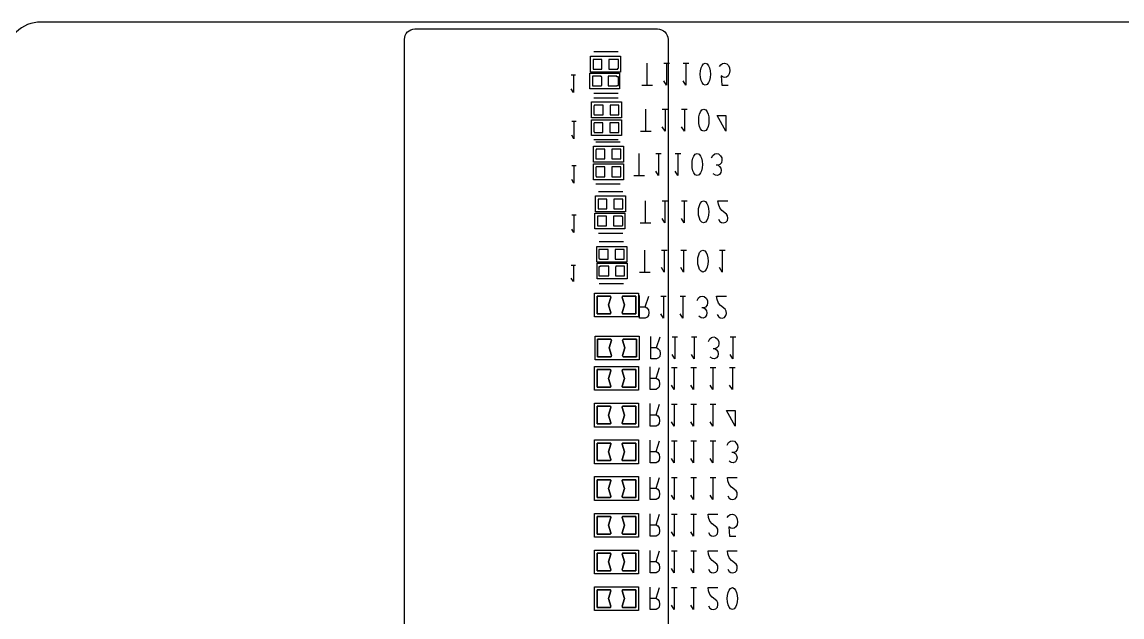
# Model space of a CAD drawing. Header units: millimetres. Extents: x 17 to 508, y 150 to 618.
# Drawn here: x 197.5 to 261, y 317.9 to 352.2 of the extents above; entities that cross this region are included whole.
import ezdxf

# ---------------------------------------------------------------- set-up
doc = ezdxf.new("R2010")
doc.units = ezdxf.units.MM
for name, color, linetype in [('gbr-outline-dxf_layer1', 2, 'Continuous'), ('s_layer2', 7, 'Continuous'), ('susd-t_layer2', 6, 'Continuous')]:
    doc.layers.add(name, color=color, linetype=linetype)
doc.layers.add('SPB', color=6, linetype='Continuous', lineweight=25)

msp = doc.modelspace()

# ---------------------------------------------------------------- linework, layer by layer
at = {"color": 2}
for p, q in [((233.147, 335.793), (233.147, 336.435)), ((233.8, 333.434), (233.8, 334.077)), ((233.77, 331.679), (233.77, 332.321)), ((233.77, 329.562), (233.77, 330.204)), ((233.77, 327.444), (233.77, 328.086)), ((233.77, 327.354), (233.77, 327.996)), ((233.77, 325.326), (233.77, 325.968)), ((233.77, 323.208), (233.77, 323.851)), ((233.77, 321.091), (233.77, 321.733)), ((233.77, 318.973), (233.77, 319.615))]:
    msp.add_line(p, q, dxfattribs=at)
at = {"layer": 'gbr-outline-dxf_layer1', "color": 1, "linetype": 'Continuous'}
msp.add_lwpolyline([(339.137, 352.219), (198.618, 352.219, 0.198916), (197.204, 351.633), (173.521, 327.95, -0.198918), (172.814, 327.657), (156.752, 327.657, 0.414216), (155.752, 326.657), (155.752, 308.657, 0.414364), (156.752, 307.657), (172.913, 307.657, -0.19873), (173.62, 307.364), (197.128, 283.856, 0.198916), (198.543, 283.271), (339.142, 283.271, 0.198917)], format="xyb", dxfattribs=at)
at = {"layer": 's_layer2', "color": 2}
for p, q in [((230.525, 350.522), (231.925, 350.522)), ((233.597, 348.571), (233.597, 349.841)), ((234.55, 349.841), (234.875, 349.841)), ((234.713, 349.841), (234.713, 348.571)), ((235.666, 349.841), (235.991, 349.841)), ((235.829, 349.841), (235.829, 348.571)), ((229.206, 349.167), (229.466, 349.167)), ((229.336, 349.167), (229.336, 348.151)), ((229.336, 348.151), (229.206, 348.355)), ((233.285, 348.571), (233.908, 348.571)), ((234.713, 348.571), (234.55, 348.825)), ((235.829, 348.571), (235.666, 348.825)), ((230.524, 347.849), (231.924, 347.849)), ((231.925, 348.091), (230.525, 348.091)), ((233.512, 345.916), (233.512, 347.186)), ((234.466, 347.186), (234.791, 347.186)), ((234.628, 347.186), (234.628, 345.916)), ((235.582, 347.186), (235.907, 347.186)), ((235.745, 347.186), (235.745, 345.916)), ((229.238, 346.495), (229.498, 346.495)), ((229.368, 346.495), (229.368, 345.479)), ((238.139, 345.916), (237.638, 346.826)), ((233.202, 345.916), (233.824, 345.916)), ((234.628, 345.916), (234.466, 346.17)), ((235.745, 345.916), (235.582, 346.17)), ((229.368, 345.479), (229.238, 345.682)), ((231.924, 345.419), (230.524, 345.419)), ((230.637, 345.3), (232.037, 345.3)), ((233.131, 343.363), (233.131, 344.633)), ((234.084, 344.633), (234.409, 344.633)), ((234.246, 344.633), (234.246, 343.363)), ((235.2, 344.633), (235.525, 344.633)), ((235.362, 344.633), (235.362, 343.363)), ((229.238, 343.946), (229.498, 343.946)), ((229.368, 343.946), (229.368, 342.93)), ((232.819, 343.363), (233.442, 343.363)), ((234.246, 343.363), (234.084, 343.617)), ((235.362, 343.363), (235.2, 343.617)), ((229.368, 342.93), (229.238, 343.133)), ((232.037, 342.87), (230.637, 342.87)), ((230.78, 342.442), (232.18, 342.442)), ((233.497, 340.629), (233.497, 341.899)), ((234.451, 341.899), (234.775, 341.899)), ((234.613, 341.899), (234.613, 340.629)), ((235.567, 341.899), (235.891, 341.899)), ((235.729, 341.899), (235.729, 340.629)), ((229.238, 341.088), (229.498, 341.088)), ((229.368, 341.088), (229.368, 340.072)), ((234.613, 340.629), (234.451, 340.883)), ((235.729, 340.629), (235.567, 340.883)), ((229.368, 340.072), (229.238, 340.275)), ((233.186, 340.629), (233.808, 340.629)), ((232.18, 340.012), (230.78, 340.012)), ((230.818, 339.553), (232.218, 339.553)), ((233.459, 337.795), (233.459, 339.065)), ((234.413, 339.065), (234.737, 339.065)), ((234.575, 339.065), (234.575, 337.795)), ((235.529, 339.065), (235.853, 339.065)), ((235.691, 339.065), (235.691, 337.795)), ((237.761, 339.065), (238.085, 339.065)), ((237.923, 339.065), (237.923, 337.795)), ((229.215, 338.199), (229.456, 338.199)), ((229.336, 338.199), (229.336, 337.256)), ((233.148, 337.795), (233.77, 337.795)), ((234.575, 337.795), (234.413, 338.049)), ((235.691, 337.795), (235.529, 338.049)), ((237.923, 337.795), (237.761, 338.049)), ((229.336, 337.256), (229.215, 337.444)), ((232.218, 337.123), (230.818, 337.123)), ((231.457, 336.4), (231.465, 336.398)), ((231.474, 336.395), (231.481, 336.39)), ((231.487, 336.384), (231.493, 336.377)), ((231.497, 336.37), (231.5, 336.361)), ((231.501, 336.353), (231.5, 336.344)), ((232.146, 336.359), (232.149, 336.367)), ((232.146, 336.341), (232.146, 336.35)), ((232.152, 336.375), (232.157, 336.383)), ((232.164, 336.389), (232.171, 336.394)), ((232.179, 336.398), (232.187, 336.4)), ((232.196, 336.401), (232.941, 336.401)), ((233.486, 335.793), (233.688, 336.406)), ((234.372, 336.406), (234.696, 336.406)), ((234.534, 336.406), (234.534, 335.136)), ((235.487, 336.406), (235.812, 336.406)), ((235.65, 336.406), (235.65, 335.136)), ((231.45, 335.385), (230.706, 335.385)), ((231.468, 335.388), (231.459, 335.385)), ((231.483, 335.397), (231.476, 335.391)), ((231.494, 335.41), (231.489, 335.403)), ((231.5, 335.426), (231.498, 335.418)), ((231.5, 335.444), (231.501, 335.435)), ((232.146, 335.433), (232.146, 335.442)), ((232.149, 335.416), (232.147, 335.424)), ((232.159, 335.401), (232.154, 335.408)), ((232.173, 335.39), (232.165, 335.395)), ((232.19, 335.385), (232.181, 335.387)), ((234.534, 335.136), (234.372, 335.39)), ((235.65, 335.136), (235.487, 335.39)), ((231.488, 333.921), (231.496, 333.919)), ((231.504, 333.916), (231.512, 333.911)), ((231.518, 333.905), (231.524, 333.898)), ((231.528, 333.89), (231.531, 333.882)), ((231.532, 333.873), (231.531, 333.864)), ((232.177, 333.879), (232.18, 333.888)), ((232.177, 333.862), (232.177, 333.871)), ((232.183, 333.896), (232.188, 333.903)), ((232.195, 333.909), (232.202, 333.914)), ((232.21, 333.918), (232.218, 333.92)), ((232.227, 333.921), (232.972, 333.921)), ((234.139, 333.434), (234.342, 334.048)), ((235.025, 334.048), (235.349, 334.048)), ((235.187, 334.048), (235.187, 332.778)), ((236.141, 334.048), (236.465, 334.048)), ((236.303, 334.048), (236.303, 332.778)), ((238.373, 334.048), (238.698, 334.048)), ((238.535, 334.048), (238.535, 332.778)), ((231.481, 332.905), (230.737, 332.905)), ((231.499, 332.908), (231.49, 332.906)), ((231.514, 332.917), (231.507, 332.912)), ((231.525, 332.93), (231.52, 332.923)), ((231.531, 332.947), (231.529, 332.938)), ((231.531, 332.964), (231.532, 332.956)), ((232.177, 332.953), (232.177, 332.962)), ((232.18, 332.936), (232.178, 332.945)), ((232.19, 332.921), (232.185, 332.928)), ((232.204, 332.911), (232.196, 332.915)), ((232.221, 332.906), (232.212, 332.907)), ((235.187, 332.778), (235.025, 333.032)), ((236.303, 332.778), (236.141, 333.032)), ((238.535, 332.778), (238.373, 333.032)), ((231.457, 332.165), (231.465, 332.163)), ((231.474, 332.16), (231.481, 332.155)), ((231.487, 332.149), (231.493, 332.142)), ((231.497, 332.135), (231.5, 332.126)), ((231.501, 332.117), (231.5, 332.109)), ((232.146, 332.124), (232.149, 332.132)), ((232.146, 332.106), (232.146, 332.115)), ((232.152, 332.14), (232.157, 332.147)), ((232.164, 332.154), (232.171, 332.159)), ((232.179, 332.162), (232.187, 332.165)), ((232.196, 332.166), (232.941, 332.166)), ((234.108, 331.679), (234.311, 332.293)), ((234.994, 332.293), (235.319, 332.293)), ((235.156, 332.293), (235.156, 331.023)), ((236.11, 332.293), (236.435, 332.293)), ((236.272, 332.293), (236.272, 331.023)), ((237.226, 332.293), (237.55, 332.293)), ((237.388, 332.293), (237.388, 331.023)), ((238.342, 332.293), (238.667, 332.293)), ((238.505, 332.293), (238.505, 331.023)), ((231.5, 331.209), (231.501, 331.2)), ((232.146, 331.198), (232.146, 331.206)), ((235.156, 331.023), (234.994, 331.277)), ((236.272, 331.023), (236.11, 331.277)), ((237.388, 331.023), (237.226, 331.277)), ((238.505, 331.023), (238.342, 331.277)), ((231.45, 331.15), (230.706, 331.15)), ((231.468, 331.153), (231.459, 331.15)), ((231.483, 331.161), (231.476, 331.156)), ((231.494, 331.175), (231.489, 331.168)), ((231.5, 331.191), (231.498, 331.183)), ((232.149, 331.181), (232.147, 331.189)), ((232.159, 331.166), (232.154, 331.173)), ((232.173, 331.155), (232.165, 331.16)), ((232.19, 331.15), (232.181, 331.152)), ((231.457, 330.048), (231.465, 330.046)), ((231.474, 330.043), (231.481, 330.038)), ((231.487, 330.032), (231.493, 330.025)), ((231.497, 330.017), (231.5, 330.009)), ((231.501, 330), (231.5, 329.991)), ((232.146, 330.006), (232.149, 330.015)), ((232.146, 329.989), (232.146, 329.998)), ((232.152, 330.023), (232.157, 330.03)), ((232.164, 330.036), (232.171, 330.041)), ((232.179, 330.045), (232.187, 330.047)), ((232.196, 330.048), (232.941, 330.048)), ((234.108, 329.562), (234.311, 330.175)), ((234.994, 330.175), (235.319, 330.175)), ((235.156, 330.175), (235.156, 328.905)), ((236.11, 330.175), (236.435, 330.175)), ((236.272, 330.175), (236.272, 328.905)), ((237.226, 330.175), (237.55, 330.175)), ((237.388, 330.175), (237.388, 328.905)), ((238.667, 328.905), (238.166, 329.816)), ((231.45, 329.032), (230.706, 329.032)), ((231.468, 329.035), (231.459, 329.033)), ((231.483, 329.044), (231.476, 329.039)), ((231.494, 329.057), (231.489, 329.05)), ((231.5, 329.074), (231.498, 329.065)), ((231.5, 329.092), (231.501, 329.083)), ((232.146, 329.08), (232.146, 329.089)), ((232.149, 329.063), (232.147, 329.072)), ((232.159, 329.048), (232.154, 329.055)), ((232.173, 329.038), (232.165, 329.042)), ((232.19, 329.033), (232.181, 329.034)), ((235.156, 328.905), (234.994, 329.159)), ((236.272, 328.905), (236.11, 329.159)), ((237.388, 328.905), (237.226, 329.159)), ((234.108, 327.444), (234.311, 328.057)), ((234.994, 328.057), (235.319, 328.057)), ((235.156, 328.057), (235.156, 326.787)), ((236.11, 328.057), (236.435, 328.057)), ((236.272, 328.057), (236.272, 326.787)), ((237.226, 328.057), (237.55, 328.057)), ((237.388, 328.057), (237.388, 326.787)), ((231.457, 327.93), (231.465, 327.928)), ((231.474, 327.925), (231.481, 327.92)), ((231.487, 327.914), (231.493, 327.907)), ((231.497, 327.899), (231.5, 327.891)), ((231.501, 327.882), (231.5, 327.873)), ((232.146, 327.889), (232.149, 327.897)), ((232.146, 327.871), (232.146, 327.88)), ((232.152, 327.905), (232.157, 327.912)), ((232.164, 327.918), (232.171, 327.924)), ((232.179, 327.927), (232.187, 327.93)), ((232.196, 327.93), (232.941, 327.93)), ((231.45, 326.914), (230.706, 326.914)), ((231.468, 326.917), (231.459, 326.915)), ((231.483, 326.926), (231.476, 326.921)), ((231.494, 326.94), (231.489, 326.932)), ((231.5, 326.956), (231.498, 326.948)), ((231.5, 326.974), (231.501, 326.965)), ((232.146, 326.962), (232.146, 326.971)), ((232.149, 326.945), (232.147, 326.954)), ((232.159, 326.931), (232.154, 326.938)), ((232.173, 326.92), (232.165, 326.925)), ((232.19, 326.915), (232.181, 326.917)), ((235.156, 326.787), (234.994, 327.041)), ((236.272, 326.787), (236.11, 327.041)), ((237.388, 326.787), (237.226, 327.041)), ((231.457, 325.813), (231.465, 325.811)), ((231.474, 325.807), (231.481, 325.803)), ((231.487, 325.797), (231.493, 325.79)), ((231.497, 325.782), (231.5, 325.774)), ((231.501, 325.765), (231.5, 325.756)), ((232.146, 325.771), (232.149, 325.78)), ((232.146, 325.754), (232.146, 325.762)), ((232.152, 325.788), (232.157, 325.795)), ((232.164, 325.801), (232.171, 325.806)), ((232.179, 325.81), (232.187, 325.812)), ((232.196, 325.813), (232.941, 325.813)), ((234.108, 325.326), (234.311, 325.94)), ((234.994, 325.94), (235.319, 325.94)), ((235.156, 325.94), (235.156, 324.67)), ((236.11, 325.94), (236.435, 325.94)), ((236.272, 325.94), (236.272, 324.67)), ((237.226, 325.94), (237.55, 325.94)), ((237.388, 325.94), (237.388, 324.67)), ((231.5, 324.856), (231.501, 324.848)), ((232.146, 324.845), (232.146, 324.854)), ((235.156, 324.67), (234.994, 324.924)), ((236.272, 324.67), (236.11, 324.924)), ((237.388, 324.67), (237.226, 324.924)), ((231.45, 324.797), (230.706, 324.797)), ((231.468, 324.8), (231.459, 324.798)), ((231.483, 324.809), (231.476, 324.804)), ((231.494, 324.822), (231.489, 324.815)), ((231.5, 324.839), (231.498, 324.83)), ((232.149, 324.828), (232.147, 324.836)), ((232.159, 324.813), (232.154, 324.82)), ((232.173, 324.803), (232.165, 324.807)), ((232.19, 324.797), (232.181, 324.799)), ((231.457, 323.695), (231.465, 323.693)), ((231.474, 323.69), (231.481, 323.685)), ((231.487, 323.679), (231.493, 323.672)), ((231.497, 323.664), (231.5, 323.656)), ((231.501, 323.647), (231.5, 323.638)), ((232.146, 323.653), (232.149, 323.662)), ((232.146, 323.636), (232.146, 323.645)), ((232.152, 323.67), (232.157, 323.677)), ((232.164, 323.683), (232.171, 323.688)), ((232.179, 323.692), (232.187, 323.694)), ((232.196, 323.695), (232.941, 323.695)), ((234.108, 323.208), (234.311, 323.822)), ((234.994, 323.822), (235.319, 323.822)), ((235.156, 323.822), (235.156, 322.552)), ((236.11, 323.822), (236.435, 323.822)), ((236.272, 323.822), (236.272, 322.552)), ((231.45, 322.679), (230.706, 322.679)), ((231.468, 322.682), (231.459, 322.68)), ((231.483, 322.691), (231.476, 322.686)), ((231.494, 322.704), (231.489, 322.697)), ((231.5, 322.721), (231.498, 322.712)), ((231.5, 322.738), (231.501, 322.73)), ((232.146, 322.727), (232.146, 322.736)), ((232.149, 322.71), (232.147, 322.718)), ((232.159, 322.695), (232.154, 322.702)), ((232.173, 322.685), (232.165, 322.689)), ((232.19, 322.68), (232.181, 322.681)), ((235.156, 322.552), (234.994, 322.806)), ((236.272, 322.552), (236.11, 322.806)), ((234.108, 321.091), (234.311, 321.705)), ((234.994, 321.705), (235.319, 321.705)), ((235.156, 321.705), (235.156, 320.435)), ((236.11, 321.705), (236.435, 321.705)), ((236.272, 321.705), (236.272, 320.435)), ((231.457, 321.577), (231.465, 321.575)), ((231.474, 321.572), (231.481, 321.567)), ((231.487, 321.562), (231.493, 321.555)), ((231.497, 321.547), (231.5, 321.538)), ((231.501, 321.53), (231.5, 321.521)), ((232.146, 321.536), (232.149, 321.545)), ((232.146, 321.518), (232.146, 321.527)), ((232.152, 321.553), (232.157, 321.56)), ((232.164, 321.566), (232.171, 321.571)), ((232.179, 321.575), (232.187, 321.577)), ((232.196, 321.578), (232.941, 321.578)), ((231.45, 320.562), (230.706, 320.562)), ((231.468, 320.565), (231.459, 320.563)), ((231.483, 320.574), (231.476, 320.569)), ((231.494, 320.587), (231.489, 320.58)), ((231.5, 320.604), (231.498, 320.595)), ((231.5, 320.621), (231.501, 320.612)), ((232.146, 320.61), (232.146, 320.619)), ((232.149, 320.593), (232.147, 320.601)), ((232.159, 320.578), (232.154, 320.585)), ((232.173, 320.567), (232.165, 320.572)), ((232.19, 320.562), (232.181, 320.564)), ((235.156, 320.435), (234.994, 320.689)), ((236.272, 320.435), (236.11, 320.689)), ((231.457, 319.46), (231.465, 319.458)), ((231.474, 319.454), (231.481, 319.45)), ((231.487, 319.444), (231.493, 319.437)), ((231.497, 319.429), (231.5, 319.421)), ((231.501, 319.412), (231.5, 319.403)), ((232.146, 319.418), (232.149, 319.427)), ((232.146, 319.401), (232.146, 319.409)), ((232.152, 319.435), (232.157, 319.442)), ((232.164, 319.448), (232.171, 319.453)), ((232.179, 319.457), (232.187, 319.459)), ((232.196, 319.46), (232.941, 319.46)), ((234.108, 318.973), (234.311, 319.587)), ((234.994, 319.587), (235.319, 319.587)), ((235.156, 319.587), (235.156, 318.317)), ((236.11, 319.587), (236.435, 319.587)), ((236.272, 319.587), (236.272, 318.317)), ((231.5, 318.503), (231.501, 318.494)), ((235.156, 318.317), (234.994, 318.571)), ((236.272, 318.317), (236.11, 318.571)), ((231.45, 318.444), (230.706, 318.444)), ((231.468, 318.447), (231.459, 318.445)), ((231.483, 318.456), (231.476, 318.451)), ((231.494, 318.469), (231.489, 318.462)), ((231.5, 318.486), (231.498, 318.477)), ((232.146, 318.492), (232.146, 318.501)), ((232.149, 318.475), (232.147, 318.483)), ((232.159, 318.46), (232.154, 318.467)), ((232.173, 318.45), (232.165, 318.454)), ((232.19, 318.444), (232.181, 318.446))]:
    msp.add_line(p, q, dxfattribs=at)
for points in [[(230.318, 350.242), (232.045, 350.242), (232.045, 349.327), (230.318, 349.327)], [(230.47, 350.064), (230.47, 349.505), (230.978, 349.505), (230.978, 350.064)], [(231.385, 350.064), (231.385, 349.505), (231.893, 349.505), (231.893, 349.552), (231.932, 349.552), (231.932, 350.06), (231.893, 350.06), (231.893, 350.064)], [(236.944, 349.841), (237.053, 349.799), (237.134, 349.693), (237.188, 349.566), (237.229, 349.397), (237.243, 349.206), (237.229, 349.016), (237.188, 348.847), (237.134, 348.72), (237.053, 348.614), (236.944, 348.571), (236.836, 348.614), (236.755, 348.72), (236.701, 348.847), (236.66, 349.016), (236.647, 349.206), (236.66, 349.397), (236.701, 349.566), (236.755, 349.693), (236.836, 349.799)], [(230.277, 349.274), (232.005, 349.274), (232.005, 348.36), (230.277, 348.36)], [(230.43, 349.096), (230.43, 348.537), (230.938, 348.537), (230.938, 348.553), (230.975, 348.553), (230.975, 349.061), (230.938, 349.061), (230.938, 349.096)], [(231.344, 349.096), (231.344, 348.537), (231.852, 348.537), (231.852, 348.553), (231.932, 348.553), (231.932, 349.061), (231.852, 349.061), (231.852, 349.096)], [(230.39, 347.604), (232.117, 347.604), (232.117, 346.689), (230.39, 346.689)], [(230.542, 347.426), (230.542, 347.388), (230.517, 347.388), (230.517, 346.88), (230.542, 346.88), (230.542, 346.867), (231.05, 346.867), (231.05, 347.426)], [(231.456, 347.426), (231.456, 346.867), (231.964, 346.867), (231.964, 347.426)], [(236.861, 347.186), (236.969, 347.143), (237.05, 347.038), (237.104, 346.911), (237.145, 346.741), (237.158, 346.551), (237.145, 346.36), (237.104, 346.191), (237.05, 346.064), (236.969, 345.958), (236.861, 345.916), (236.752, 345.958), (236.671, 346.064), (236.617, 346.191), (236.576, 346.36), (236.563, 346.551), (236.576, 346.741), (236.617, 346.911), (236.671, 347.038), (236.752, 347.143)], [(230.376, 346.582), (232.103, 346.582), (232.103, 345.667), (230.376, 345.667)], [(230.528, 346.404), (230.528, 346.388), (230.517, 346.388), (230.517, 345.88), (230.528, 345.88), (230.528, 345.845), (231.036, 345.845), (231.036, 346.404)], [(231.443, 346.404), (231.443, 345.845), (231.951, 345.845), (231.951, 346.404)], [(230.492, 345.054), (232.219, 345.054), (232.219, 344.14), (230.492, 344.14)], [(230.644, 344.877), (230.644, 344.839), (230.63, 344.839), (230.63, 344.331), (230.644, 344.331), (230.644, 344.318), (231.152, 344.318), (231.152, 344.877)], [(231.559, 344.877), (231.559, 344.318), (232.067, 344.318), (232.067, 344.877)], [(236.478, 344.633), (236.587, 344.59), (236.668, 344.485), (236.722, 344.358), (236.763, 344.189), (236.776, 343.998), (236.763, 343.808), (236.722, 343.638), (236.668, 343.511), (236.587, 343.405), (236.478, 343.363), (236.37, 343.405), (236.289, 343.511), (236.235, 343.638), (236.194, 343.808), (236.181, 343.998), (236.194, 344.189), (236.235, 344.358), (236.289, 344.485), (236.37, 344.59)], [(230.492, 344.032), (232.219, 344.032), (232.219, 343.118), (230.492, 343.118)], [(230.644, 343.855), (230.644, 343.839), (230.63, 343.839), (230.63, 343.331), (230.644, 343.331), (230.644, 343.296), (231.152, 343.296), (231.152, 343.855)], [(231.559, 343.855), (231.559, 343.296), (232.067, 343.296), (232.067, 343.855)], [(230.608, 342.182), (232.335, 342.182), (232.335, 341.267), (230.608, 341.267)], [(230.76, 342.004), (230.76, 341.445), (231.268, 341.445), (231.268, 342.004)], [(236.845, 341.899), (236.953, 341.856), (237.034, 341.751), (237.089, 341.624), (237.129, 341.454), (237.143, 341.264), (237.129, 341.073), (237.089, 340.904), (237.034, 340.777), (236.953, 340.671), (236.845, 340.629), (236.737, 340.671), (236.655, 340.777), (236.602, 340.904), (236.561, 341.073), (236.547, 341.264), (236.561, 341.454), (236.602, 341.624), (236.655, 341.751), (236.737, 341.856)], [(230.581, 341.2), (232.308, 341.2), (232.308, 340.286), (230.581, 340.286)], [(230.733, 341.022), (230.733, 340.464), (231.241, 340.464), (231.241, 341.022)], [(231.647, 341.022), (231.647, 340.464), (232.155, 340.464), (232.155, 340.473), (232.187, 340.473), (232.187, 340.981), (232.155, 340.981), (232.155, 341.022)], [(230.688, 339.276), (232.415, 339.276), (232.415, 338.362), (230.688, 338.362)], [(230.84, 339.099), (230.84, 339.092), (230.811, 339.092), (230.811, 338.584), (230.84, 338.584), (230.84, 338.54), (231.348, 338.54), (231.348, 339.099)], [(231.755, 339.099), (231.755, 338.54), (232.263, 338.54), (232.263, 339.099)], [(236.807, 339.065), (236.915, 339.022), (236.996, 338.916), (237.051, 338.789), (237.091, 338.62), (237.104, 338.43), (237.091, 338.239), (237.051, 338.069), (236.996, 337.942), (236.915, 337.837), (236.807, 337.795), (236.699, 337.837), (236.617, 337.942), (236.563, 338.069), (236.523, 338.239), (236.509, 338.43), (236.523, 338.62), (236.563, 338.789), (236.617, 338.916), (236.699, 339.022)], [(230.715, 338.308), (232.442, 338.308), (232.442, 337.394), (230.715, 337.394)], [(230.868, 338.13), (230.868, 338.092), (230.811, 338.092), (230.811, 337.584), (230.868, 337.584), (230.868, 337.572), (231.376, 337.572), (231.376, 338.13)], [(231.782, 338.13), (231.782, 338.092), (231.768, 338.092), (231.768, 337.584), (231.782, 337.584), (231.782, 337.572), (232.29, 337.572), (232.29, 338.13)], [(230.553, 336.579), (233.093, 336.579), (233.093, 335.207), (230.553, 335.207)], [(233.147, 335.793), (233.486, 335.793), (233.58, 335.729), (233.662, 335.623), (233.688, 335.454), (233.662, 335.285), (233.594, 335.2), (233.486, 335.136), (233.147, 335.136)], [(230.584, 334.099), (233.124, 334.099), (233.124, 332.727), (230.584, 332.727)], [(233.8, 333.434), (234.139, 333.434), (234.234, 333.371), (234.315, 333.265), (234.342, 333.096), (234.315, 332.926), (234.247, 332.842), (234.139, 332.778), (233.8, 332.778)], [(230.553, 332.343), (233.093, 332.343), (233.093, 330.972), (230.553, 330.972)], [(233.77, 331.679), (234.108, 331.679), (234.203, 331.615), (234.284, 331.51), (234.311, 331.34), (234.284, 331.171), (234.216, 331.086), (234.108, 331.023), (233.77, 331.023)], [(230.553, 330.226), (233.093, 330.226), (233.093, 328.854), (230.553, 328.854)], [(233.77, 329.562), (234.108, 329.562), (234.203, 329.497), (234.284, 329.392), (234.311, 329.223), (234.284, 329.054), (234.216, 328.969), (234.108, 328.905), (233.77, 328.905)], [(230.553, 328.108), (233.093, 328.108), (233.093, 326.737), (230.553, 326.737)], [(233.77, 327.444), (234.108, 327.444), (234.203, 327.38), (234.284, 327.274), (234.311, 327.105), (234.284, 326.936), (234.216, 326.851), (234.108, 326.787), (233.77, 326.787)], [(230.553, 325.991), (233.093, 325.991), (233.093, 324.619), (230.553, 324.619)], [(233.77, 325.326), (234.108, 325.326), (234.203, 325.262), (234.284, 325.157), (234.311, 324.987), (234.284, 324.818), (234.216, 324.733), (234.108, 324.67), (233.77, 324.67)], [(230.553, 323.873), (233.093, 323.873), (233.093, 322.501), (230.553, 322.501)], [(233.77, 323.208), (234.108, 323.208), (234.203, 323.145), (234.284, 323.039), (234.311, 322.87), (234.284, 322.7), (234.216, 322.616), (234.108, 322.552), (233.77, 322.552)], [(230.553, 321.756), (233.093, 321.756), (233.093, 320.384), (230.553, 320.384)], [(233.77, 321.091), (234.108, 321.091), (234.203, 321.027), (234.284, 320.921), (234.311, 320.752), (234.284, 320.583), (234.216, 320.498), (234.108, 320.435), (233.77, 320.435)], [(230.553, 319.638), (233.093, 319.638), (233.093, 318.266), (230.553, 318.266)], [(238.505, 319.587), (238.613, 319.545), (238.694, 319.439), (238.748, 319.312), (238.788, 319.142), (238.802, 318.952), (238.788, 318.761), (238.748, 318.592), (238.694, 318.465), (238.613, 318.36), (238.505, 318.317), (238.396, 318.36), (238.315, 318.465), (238.261, 318.592), (238.22, 318.761), (238.207, 318.952), (238.22, 319.142), (238.261, 319.312), (238.315, 319.439), (238.396, 319.545)], [(233.77, 318.973), (234.108, 318.973), (234.203, 318.91), (234.284, 318.804), (234.311, 318.634), (234.284, 318.465), (234.216, 318.38), (234.108, 318.317), (233.77, 318.317)]]:
    msp.add_lwpolyline(points, close=True, dxfattribs=at)
for points in [[(237.763, 349.651), (237.844, 349.757), (237.939, 349.82), (238.061, 349.841), (238.182, 349.799), (238.277, 349.714), (238.345, 349.566), (238.358, 349.397), (238.331, 349.228), (238.264, 349.122), (238.169, 349.037), (238.074, 349.016), (237.979, 349.037), (237.858, 349.122)], [(237.858, 349.122), (237.898, 348.571), (238.264, 348.571)], [(237.638, 346.826), (238.139, 346.826), (238.139, 345.916)], [(237.297, 344.379), (237.378, 344.527), (237.486, 344.612), (237.608, 344.633), (237.716, 344.612), (237.825, 344.506), (237.892, 344.379), (237.906, 344.252), (237.879, 344.104), (237.784, 343.998), (237.689, 343.955), (237.568, 343.955)], [(237.689, 343.955), (237.77, 343.892), (237.838, 343.786), (237.865, 343.659), (237.838, 343.532), (237.77, 343.427), (237.649, 343.363), (237.527, 343.384), (237.405, 343.469)], [(237.704, 340.84), (237.785, 340.713), (237.88, 340.65), (237.988, 340.629), (238.124, 340.671), (238.218, 340.777), (238.245, 340.904), (238.232, 341.031), (238.177, 341.137), (237.907, 341.348), (237.785, 341.497), (237.704, 341.708), (237.677, 341.899), (238.245, 341.899)], [(230.706, 335.385), (230.706, 336.401), (231.45, 336.401)], [(231.499, 336.335), (231.366, 335.893), (231.499, 335.45)], [(232.148, 335.45), (232.28, 335.893), (232.148, 336.335)], [(232.941, 336.401), (232.941, 335.385), (232.196, 335.385)], [(236.468, 336.152), (236.549, 336.301), (236.658, 336.385), (236.78, 336.406), (236.888, 336.385), (236.996, 336.279), (237.064, 336.152), (237.077, 336.025), (237.05, 335.877), (236.955, 335.771), (236.86, 335.729), (236.739, 335.729)], [(237.624, 335.348), (237.706, 335.221), (237.801, 335.158), (237.909, 335.136), (238.044, 335.179), (238.139, 335.285), (238.166, 335.412), (238.152, 335.539), (238.098, 335.644), (237.828, 335.856), (237.706, 336.004), (237.624, 336.216), (237.598, 336.406), (238.166, 336.406)], [(236.86, 335.729), (236.942, 335.666), (237.009, 335.56), (237.037, 335.433), (237.009, 335.306), (236.942, 335.2), (236.82, 335.136), (236.698, 335.158), (236.576, 335.242)], [(230.737, 332.905), (230.737, 333.921), (231.481, 333.921)], [(231.53, 333.856), (231.397, 333.413), (231.53, 332.971)], [(232.179, 332.971), (232.311, 333.413), (232.179, 333.856)], [(232.972, 333.921), (232.972, 332.905), (232.227, 332.905)], [(237.121, 333.794), (237.203, 333.942), (237.311, 334.027), (237.433, 334.048), (237.541, 334.027), (237.649, 333.921), (237.717, 333.794), (237.73, 333.667), (237.703, 333.519), (237.608, 333.413), (237.514, 333.371), (237.392, 333.371)], [(237.514, 333.371), (237.595, 333.307), (237.663, 333.202), (237.69, 333.075), (237.663, 332.948), (237.595, 332.842), (237.473, 332.778), (237.351, 332.799), (237.229, 332.884)], [(230.706, 331.15), (230.706, 332.166), (231.45, 332.166)], [(231.499, 332.1), (231.366, 331.658), (231.499, 331.215)], [(232.148, 331.215), (232.28, 331.658), (232.148, 332.1)], [(232.941, 332.166), (232.941, 331.15), (232.196, 331.15)], [(230.706, 329.032), (230.706, 330.048), (231.45, 330.048)], [(231.499, 329.983), (231.366, 329.54), (231.499, 329.098)], [(232.148, 329.098), (232.28, 329.54), (232.148, 329.983)], [(232.941, 330.048), (232.941, 329.032), (232.196, 329.032)], [(238.166, 329.816), (238.667, 329.816), (238.667, 328.905)], [(238.207, 327.803), (238.288, 327.952), (238.396, 328.036), (238.518, 328.057), (238.626, 328.036), (238.735, 327.931), (238.802, 327.803), (238.815, 327.676), (238.788, 327.528), (238.694, 327.422), (238.599, 327.38), (238.477, 327.38)], [(230.706, 326.914), (230.706, 327.93), (231.45, 327.93)], [(231.499, 327.865), (231.366, 327.422), (231.499, 326.98)], [(232.148, 326.98), (232.28, 327.422), (232.148, 327.865)], [(232.941, 327.93), (232.941, 326.914), (232.196, 326.914)], [(238.599, 327.38), (238.68, 327.317), (238.748, 327.211), (238.775, 327.084), (238.748, 326.957), (238.68, 326.851), (238.558, 326.787), (238.436, 326.809), (238.315, 326.893)], [(230.706, 324.797), (230.706, 325.813), (231.45, 325.813)], [(231.499, 325.747), (231.366, 325.305), (231.499, 324.863)], [(232.148, 324.863), (232.28, 325.305), (232.148, 325.747)], [(232.941, 325.813), (232.941, 324.797), (232.196, 324.797)], [(238.247, 324.882), (238.328, 324.755), (238.423, 324.691), (238.531, 324.67), (238.667, 324.712), (238.762, 324.818), (238.788, 324.945), (238.775, 325.072), (238.721, 325.178), (238.45, 325.39), (238.328, 325.538), (238.247, 325.749), (238.22, 325.94), (238.788, 325.94)], [(230.706, 322.679), (230.706, 323.695), (231.45, 323.695)], [(231.499, 323.63), (231.366, 323.187), (231.499, 322.745)], [(232.148, 322.745), (232.28, 323.187), (232.148, 323.63)], [(232.941, 323.695), (232.941, 322.679), (232.196, 322.679)], [(237.131, 322.764), (237.213, 322.637), (237.307, 322.573), (237.415, 322.552), (237.551, 322.595), (237.645, 322.7), (237.672, 322.827), (237.659, 322.954), (237.605, 323.06), (237.334, 323.272), (237.213, 323.42), (237.131, 323.632), (237.104, 323.822), (237.672, 323.822)], [(238.207, 323.632), (238.288, 323.738), (238.383, 323.801), (238.505, 323.822), (238.626, 323.78), (238.721, 323.695), (238.788, 323.547), (238.802, 323.378), (238.775, 323.208), (238.707, 323.103), (238.613, 323.018), (238.518, 322.997), (238.423, 323.018), (238.301, 323.103)], [(238.301, 323.103), (238.342, 322.552), (238.707, 322.552)], [(237.131, 320.646), (237.213, 320.519), (237.307, 320.456), (237.415, 320.435), (237.551, 320.477), (237.645, 320.583), (237.672, 320.71), (237.659, 320.837), (237.605, 320.943), (237.334, 321.154), (237.213, 321.302), (237.131, 321.514), (237.104, 321.705), (237.672, 321.705)], [(238.247, 320.646), (238.328, 320.519), (238.423, 320.456), (238.531, 320.435), (238.667, 320.477), (238.762, 320.583), (238.788, 320.71), (238.775, 320.837), (238.721, 320.943), (238.45, 321.154), (238.328, 321.302), (238.247, 321.514), (238.22, 321.705), (238.788, 321.705)], [(230.706, 320.562), (230.706, 321.578), (231.45, 321.578)], [(231.499, 321.512), (231.366, 321.07), (231.499, 320.627)], [(232.148, 320.627), (232.28, 321.07), (232.148, 321.512)], [(232.941, 321.578), (232.941, 320.562), (232.196, 320.562)], [(230.706, 318.444), (230.706, 319.46), (231.45, 319.46)], [(231.499, 319.394), (231.366, 318.952), (231.499, 318.509)], [(232.148, 318.509), (232.28, 318.952), (232.148, 319.394)], [(232.941, 319.46), (232.941, 318.444), (232.196, 318.444)], [(237.131, 318.529), (237.213, 318.402), (237.307, 318.338), (237.415, 318.317), (237.551, 318.36), (237.645, 318.465), (237.672, 318.592), (237.659, 318.719), (237.605, 318.825), (237.334, 319.037), (237.213, 319.185), (237.131, 319.396), (237.104, 319.587), (237.672, 319.587)]]:
    msp.add_lwpolyline(points, dxfattribs=at)
at = {"layer": 'SPB', "color": 2, "linetype": 'Continuous'}
for points in [[(230.47, 349.505), (230.978, 349.505), (230.978, 350.064), (230.47, 350.064)], [(231.385, 349.505), (231.893, 349.505), (231.893, 349.552), (231.932, 349.552), (231.932, 350.06), (231.893, 350.06), (231.893, 350.064), (231.385, 350.064)], [(230.43, 348.537), (230.938, 348.537), (230.938, 348.553), (230.975, 348.553), (230.975, 349.061), (230.938, 349.061), (230.938, 349.096), (230.43, 349.096)], [(231.344, 348.537), (231.852, 348.537), (231.852, 348.553), (231.932, 348.553), (231.932, 349.061), (231.852, 349.061), (231.852, 349.096), (231.344, 349.096)], [(230.542, 346.867), (231.05, 346.867), (231.05, 347.426), (230.542, 347.426), (230.542, 347.388), (230.517, 347.388), (230.517, 346.88), (230.542, 346.88)], [(231.456, 346.867), (231.964, 346.867), (231.964, 347.426), (231.456, 347.426)], [(230.528, 345.845), (231.036, 345.845), (231.036, 346.404), (230.528, 346.404), (230.528, 346.388), (230.517, 346.388), (230.517, 345.88), (230.528, 345.88)], [(231.443, 345.845), (231.951, 345.845), (231.951, 346.404), (231.443, 346.404)], [(230.644, 344.318), (231.152, 344.318), (231.152, 344.877), (230.644, 344.877), (230.644, 344.839), (230.63, 344.839), (230.63, 344.331), (230.644, 344.331)], [(231.559, 344.318), (232.067, 344.318), (232.067, 344.877), (231.559, 344.877)], [(230.644, 343.296), (231.152, 343.296), (231.152, 343.855), (230.644, 343.855), (230.644, 343.839), (230.63, 343.839), (230.63, 343.331), (230.644, 343.331)], [(231.559, 343.296), (232.067, 343.296), (232.067, 343.855), (231.559, 343.855)], [(230.76, 341.445), (231.268, 341.445), (231.268, 342.004), (230.76, 342.004)], [(231.675, 341.445), (232.183, 341.445), (232.183, 341.473), (232.187, 341.473), (232.187, 341.981), (232.183, 341.981), (232.183, 342.004), (231.675, 342.004)], [(230.733, 340.464), (231.241, 340.464), (231.241, 341.022), (230.733, 341.022)], [(231.647, 340.464), (232.155, 340.464), (232.155, 340.473), (232.187, 340.473), (232.187, 340.981), (232.155, 340.981), (232.155, 341.022), (231.647, 341.022)], [(230.84, 338.54), (231.348, 338.54), (231.348, 339.099), (230.84, 339.099), (230.84, 339.092), (230.811, 339.092), (230.811, 338.584), (230.84, 338.584)], [(231.755, 338.54), (232.263, 338.54), (232.263, 339.099), (231.755, 339.099)], [(230.868, 337.572), (231.376, 337.572), (231.376, 338.13), (230.868, 338.13), (230.868, 338.092), (230.811, 338.092), (230.811, 337.584), (230.868, 337.584)], [(231.782, 337.572), (232.29, 337.572), (232.29, 338.13), (231.782, 338.13), (231.782, 338.092), (231.768, 338.092), (231.768, 337.584), (231.782, 337.584)], [(230.706, 335.385), (231.45, 335.385), (231.459, 335.385), (231.468, 335.388), (231.476, 335.391), (231.483, 335.397), (231.489, 335.403), (231.494, 335.41), (231.498, 335.418), (231.5, 335.426), (231.501, 335.435), (231.5, 335.444), (231.499, 335.45), (231.366, 335.893), (231.499, 336.335), (231.5, 336.344), (231.501, 336.353), (231.5, 336.361), (231.497, 336.37), (231.493, 336.377), (231.487, 336.384), (231.481, 336.39), (231.474, 336.395), (231.465, 336.398), (231.457, 336.4), (231.45, 336.401), (230.706, 336.401)], [(232.196, 335.385), (232.941, 335.385), (232.941, 336.401), (232.196, 336.401), (232.187, 336.4), (232.179, 336.398), (232.171, 336.394), (232.164, 336.389), (232.157, 336.383), (232.152, 336.375), (232.149, 336.367), (232.146, 336.359), (232.146, 336.35), (232.146, 336.341), (232.148, 336.335), (232.28, 335.893), (232.148, 335.45), (232.146, 335.442), (232.146, 335.433), (232.147, 335.424), (232.149, 335.416), (232.154, 335.408), (232.159, 335.401), (232.165, 335.395), (232.173, 335.39), (232.181, 335.387), (232.19, 335.385)], [(230.737, 332.905), (231.481, 332.905), (231.49, 332.906), (231.499, 332.908), (231.507, 332.912), (231.514, 332.917), (231.52, 332.923), (231.525, 332.93), (231.529, 332.938), (231.531, 332.947), (231.532, 332.956), (231.531, 332.964), (231.53, 332.971), (231.397, 333.413), (231.53, 333.856), (231.531, 333.864), (231.532, 333.873), (231.531, 333.882), (231.528, 333.89), (231.524, 333.898), (231.518, 333.905), (231.512, 333.911), (231.504, 333.916), (231.496, 333.919), (231.488, 333.921), (231.481, 333.921), (230.737, 333.921)], [(232.227, 332.905), (232.972, 332.905), (232.972, 333.921), (232.227, 333.921), (232.218, 333.92), (232.21, 333.918), (232.202, 333.914), (232.195, 333.909), (232.188, 333.903), (232.183, 333.896), (232.18, 333.888), (232.177, 333.879), (232.177, 333.871), (232.177, 333.862), (232.179, 333.856), (232.311, 333.413), (232.179, 332.971), (232.177, 332.962), (232.177, 332.953), (232.178, 332.945), (232.18, 332.936), (232.185, 332.928), (232.19, 332.921), (232.196, 332.915), (232.204, 332.911), (232.212, 332.907), (232.221, 332.906)], [(230.706, 331.15), (231.45, 331.15), (231.459, 331.15), (231.468, 331.153), (231.476, 331.156), (231.483, 331.161), (231.489, 331.168), (231.494, 331.175), (231.498, 331.183), (231.5, 331.191), (231.501, 331.2), (231.5, 331.209), (231.499, 331.215), (231.366, 331.658), (231.499, 332.1), (231.5, 332.109), (231.501, 332.117), (231.5, 332.126), (231.497, 332.135), (231.493, 332.142), (231.487, 332.149), (231.481, 332.155), (231.474, 332.16), (231.465, 332.163), (231.457, 332.165), (231.45, 332.166), (230.706, 332.166)], [(232.196, 331.15), (232.941, 331.15), (232.941, 332.166), (232.196, 332.166), (232.187, 332.165), (232.179, 332.162), (232.171, 332.159), (232.164, 332.154), (232.157, 332.147), (232.152, 332.14), (232.149, 332.132), (232.146, 332.124), (232.146, 332.115), (232.146, 332.106), (232.148, 332.1), (232.28, 331.658), (232.148, 331.215), (232.146, 331.206), (232.146, 331.198), (232.147, 331.189), (232.149, 331.18), (232.154, 331.173), (232.159, 331.166), (232.165, 331.16), (232.173, 331.155), (232.181, 331.152), (232.19, 331.15)], [(230.706, 329.032), (231.45, 329.032), (231.459, 329.033), (231.468, 329.035), (231.476, 329.039), (231.483, 329.044), (231.489, 329.05), (231.494, 329.057), (231.498, 329.065), (231.5, 329.074), (231.501, 329.083), (231.5, 329.091), (231.499, 329.098), (231.366, 329.54), (231.499, 329.983), (231.5, 329.991), (231.501, 330), (231.5, 330.009), (231.497, 330.017), (231.493, 330.025), (231.487, 330.032), (231.481, 330.038), (231.474, 330.043), (231.465, 330.046), (231.457, 330.048), (231.45, 330.048), (230.706, 330.048)], [(232.196, 329.032), (232.941, 329.032), (232.941, 330.048), (232.196, 330.048), (232.187, 330.047), (232.179, 330.045), (232.171, 330.041), (232.164, 330.036), (232.157, 330.03), (232.152, 330.023), (232.149, 330.015), (232.146, 330.006), (232.146, 329.998), (232.146, 329.989), (232.148, 329.983), (232.28, 329.54), (232.148, 329.098), (232.146, 329.089), (232.146, 329.08), (232.147, 329.072), (232.149, 329.063), (232.154, 329.055), (232.159, 329.048), (232.165, 329.042), (232.173, 329.038), (232.181, 329.034), (232.19, 329.033)], [(230.706, 326.914), (231.45, 326.914), (231.459, 326.915), (231.468, 326.917), (231.476, 326.921), (231.483, 326.926), (231.489, 326.932), (231.494, 326.94), (231.498, 326.948), (231.5, 326.956), (231.501, 326.965), (231.5, 326.974), (231.499, 326.98), (231.366, 327.422), (231.499, 327.865), (231.5, 327.873), (231.501, 327.882), (231.5, 327.891), (231.497, 327.899), (231.493, 327.907), (231.487, 327.914), (231.481, 327.92), (231.474, 327.925), (231.465, 327.928), (231.457, 327.93), (231.45, 327.93), (230.706, 327.93)], [(232.196, 326.914), (232.941, 326.914), (232.941, 327.93), (232.196, 327.93), (232.187, 327.93), (232.179, 327.927), (232.171, 327.924), (232.164, 327.918), (232.157, 327.912), (232.152, 327.905), (232.149, 327.897), (232.146, 327.889), (232.146, 327.88), (232.146, 327.871), (232.148, 327.865), (232.28, 327.422), (232.148, 326.98), (232.146, 326.971), (232.146, 326.962), (232.147, 326.954), (232.149, 326.945), (232.154, 326.938), (232.159, 326.931), (232.165, 326.925), (232.173, 326.92), (232.181, 326.917), (232.19, 326.915)], [(230.706, 324.797), (231.45, 324.797), (231.459, 324.798), (231.468, 324.8), (231.476, 324.804), (231.483, 324.809), (231.489, 324.815), (231.494, 324.822), (231.498, 324.83), (231.5, 324.839), (231.501, 324.848), (231.5, 324.856), (231.499, 324.862), (231.366, 325.305), (231.499, 325.747), (231.5, 325.756), (231.501, 325.765), (231.5, 325.774), (231.497, 325.782), (231.493, 325.79), (231.487, 325.797), (231.481, 325.803), (231.474, 325.807), (231.465, 325.811), (231.457, 325.813), (231.45, 325.813), (230.706, 325.813)], [(232.196, 324.797), (232.941, 324.797), (232.941, 325.813), (232.196, 325.813), (232.187, 325.812), (232.179, 325.81), (232.171, 325.806), (232.164, 325.801), (232.157, 325.795), (232.152, 325.788), (232.149, 325.78), (232.146, 325.771), (232.146, 325.762), (232.146, 325.754), (232.148, 325.747), (232.28, 325.305), (232.148, 324.862), (232.146, 324.854), (232.146, 324.845), (232.147, 324.836), (232.149, 324.828), (232.154, 324.82), (232.159, 324.813), (232.165, 324.807), (232.173, 324.803), (232.181, 324.799), (232.19, 324.797)], [(230.706, 322.679), (231.45, 322.679), (231.459, 322.68), (231.468, 322.682), (231.476, 322.686), (231.483, 322.691), (231.489, 322.697), (231.494, 322.704), (231.498, 322.712), (231.5, 322.721), (231.501, 322.73), (231.5, 322.738), (231.499, 322.745), (231.366, 323.187), (231.499, 323.63), (231.5, 323.638), (231.501, 323.647), (231.5, 323.656), (231.497, 323.664), (231.493, 323.672), (231.487, 323.679), (231.481, 323.685), (231.474, 323.69), (231.465, 323.693), (231.457, 323.695), (231.45, 323.695), (230.706, 323.695)], [(232.196, 322.679), (232.941, 322.679), (232.941, 323.695), (232.196, 323.695), (232.187, 323.694), (232.179, 323.692), (232.171, 323.688), (232.164, 323.683), (232.157, 323.677), (232.152, 323.67), (232.149, 323.662), (232.146, 323.653), (232.146, 323.645), (232.146, 323.636), (232.148, 323.63), (232.28, 323.187), (232.148, 322.745), (232.146, 322.736), (232.146, 322.727), (232.147, 322.718), (232.149, 322.71), (232.154, 322.702), (232.159, 322.695), (232.165, 322.689), (232.173, 322.685), (232.181, 322.681), (232.19, 322.68)], [(230.706, 320.562), (231.45, 320.562), (231.459, 320.563), (231.468, 320.565), (231.476, 320.569), (231.483, 320.574), (231.489, 320.58), (231.494, 320.587), (231.498, 320.595), (231.5, 320.604), (231.501, 320.612), (231.5, 320.621), (231.499, 320.627), (231.366, 321.07), (231.499, 321.512), (231.5, 321.521), (231.501, 321.53), (231.5, 321.538), (231.497, 321.547), (231.493, 321.555), (231.487, 321.562), (231.481, 321.567), (231.474, 321.572), (231.465, 321.575), (231.457, 321.577), (231.45, 321.578), (230.706, 321.578)], [(232.196, 320.562), (232.941, 320.562), (232.941, 321.578), (232.196, 321.578), (232.187, 321.577), (232.179, 321.575), (232.171, 321.571), (232.164, 321.566), (232.157, 321.56), (232.152, 321.553), (232.149, 321.544), (232.146, 321.536), (232.146, 321.527), (232.146, 321.518), (232.148, 321.512), (232.28, 321.07), (232.148, 320.627), (232.146, 320.619), (232.146, 320.61), (232.147, 320.601), (232.149, 320.593), (232.154, 320.585), (232.159, 320.578), (232.165, 320.572), (232.173, 320.567), (232.181, 320.564), (232.19, 320.562)], [(230.706, 318.444), (231.45, 318.444), (231.459, 318.445), (231.468, 318.447), (231.476, 318.451), (231.483, 318.456), (231.489, 318.462), (231.494, 318.469), (231.498, 318.477), (231.5, 318.486), (231.501, 318.494), (231.5, 318.503), (231.499, 318.509), (231.366, 318.952), (231.499, 319.394), (231.5, 319.403), (231.501, 319.412), (231.5, 319.421), (231.497, 319.429), (231.493, 319.437), (231.487, 319.444), (231.481, 319.45), (231.474, 319.454), (231.465, 319.458), (231.457, 319.46), (231.45, 319.46), (230.706, 319.46)], [(232.196, 318.444), (232.941, 318.444), (232.941, 319.46), (232.196, 319.46), (232.187, 319.459), (232.179, 319.457), (232.171, 319.453), (232.164, 319.448), (232.157, 319.442), (232.152, 319.435), (232.149, 319.427), (232.146, 319.418), (232.146, 319.409), (232.146, 319.401), (232.148, 319.394), (232.28, 318.952), (232.148, 318.509), (232.146, 318.501), (232.146, 318.492), (232.147, 318.483), (232.149, 318.475), (232.154, 318.467), (232.159, 318.46), (232.165, 318.454), (232.173, 318.45), (232.181, 318.446), (232.19, 318.444)]]:
    msp.add_lwpolyline(points, close=True, dxfattribs=at)
at = {"layer": 'susd-t_layer2', "color": 1, "linetype": 'Continuous'}
msp.add_lwpolyline([(220.195, 351.819), (234.195, 351.819, -0.41422), (234.794, 351.219), (234.794, 284.27, -0.414221), (234.195, 283.67), (220.195, 283.67, -0.414221), (219.595, 284.27), (219.595, 351.219, -0.41422)], format="xyb", close=True, dxfattribs=at)

doc.saveas('drawing.dxf')
